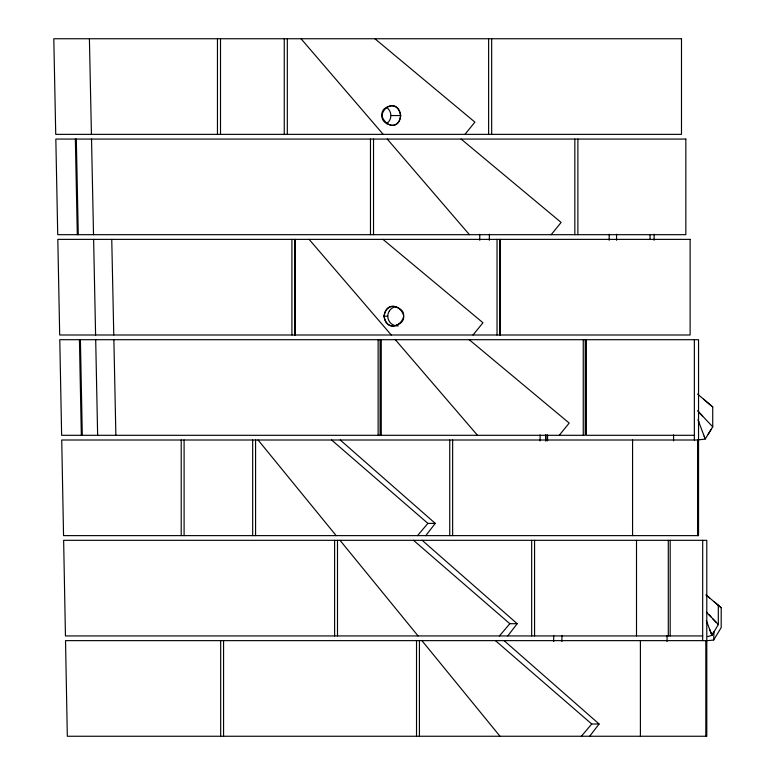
<?xml version="1.0" encoding="UTF-8"?>
<svg xmlns="http://www.w3.org/2000/svg" width="775" height="775" viewBox="0 0 775 775"><rect width="100%" height="100%" fill="white"/><g stroke="black" fill="none" stroke-linecap="round" stroke-linejoin="round"><path stroke-width="1.16" d="M400.733 115.552C396.674 140.662 367.195 110.554 391.307 105.836C403.087 105.448 403.891 125.482 391.588 125.269C367.592 120.028 395.347 90.597 400.733 115.552L390.842 115.552A9.707 9.436 90 0 1 388.73 121.675L386.56 123.69M707.604 636.595L711.925 635.355L712.012 632.981M706.461 640.644A60.779 58.755 -75.5 0 0 713.688 639.976L714.017 631.548M383.945 316.181C389.312 291.119 418.82 320.695 393.642 325.897C381.261 326.469 380.971 305.883 393.758 306.464C418.791 311.734 389.098 341.165 383.945 316.181L387.781 316.181M389.36 310.862L388.459 312.606A9.707 9.678 89.9 0 0 388.459 319.755L389.36 321.499A9.668 9.629 89.6 0 0 392.169 324.318L393.903 325.219A9.61 9.571 89.7 0 0 396.597 325.858L398.331 325.858M706.316 620.591L711.925 635.355L718.309 624.582L718.309 605.294M713.688 639.976L721.196 627.624L721.196 607.745L713.969 601.623M698.101 439.783A59.365 57.418 -75.5 0 0 705.25 439.028L712.738 426.831L712.738 406.972L703.584 399.193M708.195 434.194L711.043 429.563M425.804 535.622L435.269 523.387L340.254 440.006M507.732 635.936L517.187 623.701L422.172 540.32M589.649 736.25L599.104 724.015L504.089 640.634M464.952 134.366L474.901 122.121L374.906 38.75M551.17 234.68L561.119 222.435L461.125 139.064M473.021 334.994L482.97 322.749L382.976 239.378M559.24 435.308L569.199 423.073L469.195 339.692M417.512 535.622L427.897 523.387L435.269 523.387M499.439 635.936L509.814 623.701L517.187 623.701M581.357 736.25L591.732 724.015L599.104 724.015M694.361 435.308L586.384 435.308L586.384 339.692M698.546 440.006L61.729 440.006L63.55 535.622L698.546 535.622L698.546 339.692L59.782 339.692L61.632 435.308L585.222 435.308L585.222 339.692M702.692 635.936L65.449 635.936L63.637 540.32L706.79 540.32L706.79 736.25L67.318 736.25L65.536 640.634L706.79 640.634M706.228 595.055L709.609 597.922M705.977 594.851L721.196 607.745M697.51 394.039L712.738 406.972M331.603 440.006L427.897 523.387M413.53 540.32L509.814 623.701M495.448 640.634L591.732 724.015M712.709 618.683L718.309 624.582M706.538 612.173L716.216 622.383M708.98 614.759L710.878 616.745M702.654 416.175L698.74 412.029M697.51 410.721L712.738 426.831M301.029 38.75L383.199 134.366M387.248 139.064L469.427 234.68M309.099 239.378L391.278 334.994M395.318 339.692L477.497 435.308M258.085 440.006L336.166 535.622M340.002 540.32L418.083 635.936M421.92 640.634L500.001 736.25M698.382 420.854L698.788 421.92M704.175 436.18L704.494 437.022M709.609 629.252L711.925 635.355M697.975 419.779L705.25 439.028M111.755 239.378L113.77 334.994M113.877 339.692L115.872 435.308M89.406 38.75L91.431 134.366M91.528 139.064L93.523 234.68M93.62 239.378L95.596 334.994M95.693 339.692L97.64 435.308M76.318 139.064L78.275 234.68M75.349 139.064L77.306 234.68M80.397 339.692L82.295 435.308M79.428 339.692L81.327 435.308M705.822 640.634L705.822 736.25M702.692 540.32L702.673 640.634M697.577 440.006L697.577 535.622M694.361 339.692L694.361 440.006M673.553 434.862L673.553 440.888M670.181 540.32L670.181 635.936M668.292 540.32L668.292 635.936M667.052 635.49L667.052 641.516M654.119 234.234L654.119 240.26M650.041 234.544L650.041 239.378M640.402 640.634L640.402 736.25M636.507 540.32L636.507 635.936M632.574 440.006L632.574 535.622M616.551 234.234L616.551 240.26M609.169 234.234L609.169 240.26M583.255 339.692L583.255 435.308M577.888 139.064L577.888 234.68M574.837 139.064L574.837 234.68M561.904 635.49L561.904 641.516M553.689 635.49L553.689 641.516M547.586 434.862L547.586 440.888M545.968 434.862L545.968 440.888M545.619 434.862L545.619 440.888M540.107 434.862L540.107 440.888M534.566 540.32L534.566 635.936M531.669 540.32L531.669 635.936M500.166 239.378L500.166 334.994M499.991 239.378L499.991 334.994M497.037 239.378L497.037 334.994M491.67 38.75L491.67 134.366M489.354 234.234L489.354 240.26M488.618 38.75L488.618 134.366M479.764 234.234L479.764 240.26M452.639 440.006L452.639 535.622M449.742 440.006L449.742 535.622M419.42 640.634L419.42 736.25M416.524 640.634L416.524 736.25M381.252 339.692L381.252 435.308M380.099 339.692L380.099 435.308M378.132 339.692L378.132 435.308M373.531 139.064L373.531 234.68M370.479 139.064L370.479 234.68M337.493 540.32L337.493 635.936M334.606 540.32L334.606 635.936M295.033 239.378L295.033 334.994M294.858 239.378L294.858 334.994M291.913 239.378L291.913 334.994M287.312 38.75L287.312 134.366M284.26 38.75L284.26 134.366M255.576 440.006L255.576 535.622M252.679 440.006L252.679 535.622M223.568 640.634L223.568 736.25M220.672 640.634L220.672 736.25M220.507 38.75L220.507 134.366M217.455 38.75L217.455 134.366M184.101 440.006L184.101 535.622M181.214 440.006L181.214 535.622M390.842 115.552A9.736 9.474 -90 0 0 390.474 112.879A9.717 9.445 90 0 0 386.56 107.415M389.399 310.872A9.668 9.629 89.6 0 1 392.228 308.082L393.903 307.152A9.61 9.571 -89.4 0 1 396.597 306.503M681.487 38.75L53.804 38.75L55.732 134.366L681.487 134.366L681.487 38.75M685.836 139.064L55.829 139.064L57.728 234.68L685.836 234.68L685.836 139.064M690.118 239.378L57.815 239.378L59.694 334.994L690.118 334.994L690.118 239.378"/></g></svg>
